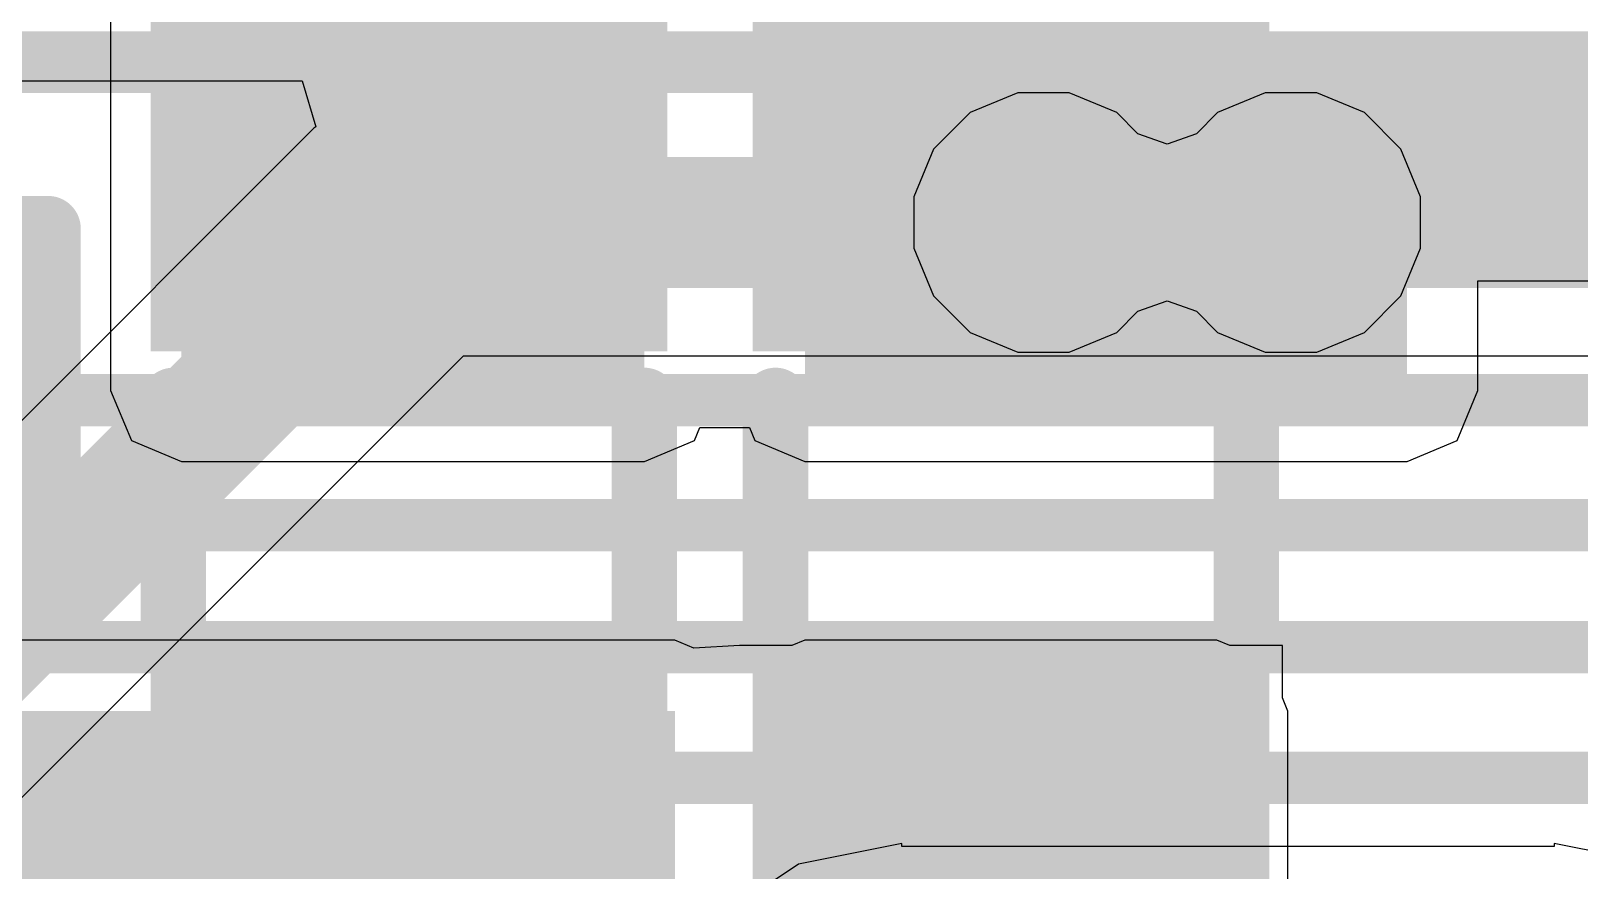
# Model space of a CAD drawing. Header units: inches. Extents: x -6 to 283, y -12 to 154.
# Drawn here: x 24.294 to 27.3, y 2.772 to 4.401 of the extents above; entities that cross this region are included whole.
import ezdxf

# ---------------------------------------------------------------- set-up
doc = ezdxf.new("R2010")
doc.units = ezdxf.units.IN
for name, color, linetype in [('Bottom Layer', 5, 'Continuous'), ('Drill Drawing', 1, 'Continuous'), ('GND-1', 16, 'Continuous'), ('GND-2', 90, 'Continuous'), ('GND-3', 216, 'Continuous'), ('GND-4', 54, 'Continuous'), ('PWR-1', 156, 'Continuous'), ('PWR-2', 130, 'Continuous'), ('Signal L1', 76, 'Continuous'), ('Signal L2', 6, 'Continuous'), ('Top Layer', 1, 'Continuous'), ('Top Overlay', 2, 'Continuous'), ('Top Paste', 8, 'Continuous'), ('Top Solder', 216, 'Continuous'), ('Via Holes', 16, 'Continuous')]:
    doc.layers.add(name, color=color, linetype=linetype)

# ---------------------------------------------------------------- blocks, each defined once
blk = doc.blocks.new('IND_0603__1608_M_______194')
at = {"layer": 'Top Layer'}
for points in [[(-1, 0.4), (-0.4, 0.4), (-0.4, -0.4), (-1, -0.4)], [(0.4, 0.4), (1, 0.4), (1, -0.4), (0.4, -0.4)]]:
    blk.add_hatch(color=1, dxfattribs=at).paths.add_polyline_path(points)
at = {"layer": 'Top Paste'}
for points in [[(-1, 0.4), (-0.4, 0.4), (-0.4, -0.4), (-1, -0.4)], [(0.4, 0.4), (1, 0.4), (1, -0.4), (0.4, -0.4)]]:
    blk.add_hatch(color=8, dxfattribs=at).paths.add_polyline_path(points)
at = {"layer": 'Top Solder'}
for points in [[(-1.1016, 0.5016), (-0.2984, 0.5016), (-0.2984, -0.5016), (-1.1016, -0.5016)], [(0.2984, 0.5016), (1.1016, 0.5016), (1.1016, -0.5016), (0.2984, -0.5016)]]:
    blk.add_hatch(color=216, dxfattribs=at).paths.add_polyline_path(points)
at = {"layer": 'Top Overlay'}
for points in [[(0.2286, 0.4572, 0.127, 0.127, 0), (-0.2032, 0.4572, 0.127, 0.127, 0)], [(0.2286, -0.4572, 0.127, 0.127, 0), (-0.2032, -0.4572, 0.127, 0.127, 0)]]:
    blk.add_lwpolyline(points, format="xyseb", dxfattribs=at)
for points in [[(-0.2349, 0.4572, 0.0635, 0.0635, 1), (-0.1714, 0.4572, 0.0635, 0.0635, 1)], [(0.1968, 0.4572, 0.0635, 0.0635, 1), (0.2604, 0.4572, 0.0635, 0.0635, 1)], [(-0.2349, -0.4572, 0.0635, 0.0635, 1), (-0.1714, -0.4572, 0.0635, 0.0635, 1)], [(0.1968, -0.4572, 0.0635, 0.0635, 1), (0.2604, -0.4572, 0.0635, 0.0635, 1)]]:
    blk.add_lwpolyline(points, format="xyseb", close=True, dxfattribs=at)
blk = doc.blocks.new('IND_0603__1608_M_______198')
at = {"layer": 'Top Layer'}
for points in [[(-1, 0.4), (-0.4, 0.4), (-0.4, -0.4), (-1, -0.4)], [(0.4, 0.4), (1, 0.4), (1, -0.4), (0.4, -0.4)]]:
    blk.add_hatch(color=1, dxfattribs=at).paths.add_polyline_path(points)
at = {"layer": 'Top Paste'}
for points in [[(-1, 0.4), (-0.4, 0.4), (-0.4, -0.4), (-1, -0.4)], [(0.4, 0.4), (1, 0.4), (1, -0.4), (0.4, -0.4)]]:
    blk.add_hatch(color=8, dxfattribs=at).paths.add_polyline_path(points)
at = {"layer": 'Top Solder'}
for points in [[(-1.1016, 0.5016), (-0.2984, 0.5016), (-0.2984, -0.5016), (-1.1016, -0.5016)], [(0.2984, 0.5016), (1.1016, 0.5016), (1.1016, -0.5016), (0.2984, -0.5016)]]:
    blk.add_hatch(color=216, dxfattribs=at).paths.add_polyline_path(points)
at = {"layer": 'Top Overlay'}
for points in [[(0.2286, 0.4572, 0.127, 0.127, 0), (-0.2032, 0.4572, 0.127, 0.127, 0)], [(0.2286, -0.4572, 0.127, 0.127, 0), (-0.2032, -0.4572, 0.127, 0.127, 0)]]:
    blk.add_lwpolyline(points, format="xyseb", dxfattribs=at)
for points in [[(-0.2349, 0.4572, 0.0635, 0.0635, 1), (-0.1714, 0.4572, 0.0635, 0.0635, 1)], [(0.1968, 0.4572, 0.0635, 0.0635, 1), (0.2604, 0.4572, 0.0635, 0.0635, 1)], [(-0.2349, -0.4572, 0.0635, 0.0635, 1), (-0.1714, -0.4572, 0.0635, 0.0635, 1)], [(0.1968, -0.4572, 0.0635, 0.0635, 1), (0.2604, -0.4572, 0.0635, 0.0635, 1)]]:
    blk.add_lwpolyline(points, format="xyseb", close=True, dxfattribs=at)
blk = doc.blocks.new('C___0402_244')
at = {"layer": 'Top Layer'}
for points in [[(-0.6985, -0.3175), (-0.6985, 0.3175), (-0.2413, 0.3175), (-0.2413, -0.3175)], [(0.2413, -0.3175), (0.2413, 0.3175), (0.6985, 0.3175), (0.6985, -0.3175)]]:
    blk.add_hatch(color=1, dxfattribs=at).paths.add_polyline_path(points)
at = {"layer": 'Top Paste'}
for points in [[(-0.6985, -0.3175), (-0.6985, 0.3175), (-0.2413, 0.3175), (-0.2413, -0.3175)], [(0.2413, -0.3175), (0.2413, 0.3175), (0.6985, 0.3175), (0.6985, -0.3175)]]:
    blk.add_hatch(color=8, dxfattribs=at).paths.add_polyline_path(points)
at = {"layer": 'Top Solder'}
for points in [[(-0.7585, -0.3775), (-0.7585, 0.3775), (-0.1813, 0.3775), (-0.1813, -0.3775)], [(0.1813, -0.3775), (0.1813, 0.3775), (0.7585, 0.3775), (0.7585, -0.3775)]]:
    blk.add_hatch(color=216, dxfattribs=at).paths.add_polyline_path(points)
at = {"layer": 'Top Overlay'}
for points in [[(-0.2794, 0.4064, 0.127, 0.127, 0), (-0.7874, 0.4064, 0.127, 0.127, 0)], [(-0.7874, -0.4064, 0.127, 0.127, 0), (-0.7874, 0.4064, 0.127, 0.127, 0)], [(0.7874, 0.4064, 0.127, 0.127, 0), (0.2794, 0.4064, 0.127, 0.127, 0)], [(0.7874, -0.4064, 0.127, 0.127, 0), (0.7874, 0.4064, 0.127, 0.127, 0)], [(-0.2794, -0.4064, 0.127, 0.127, 0), (-0.7874, -0.4064, 0.127, 0.127, 0)], [(0.7874, -0.4064, 0.127, 0.127, 0), (0.2794, -0.4064, 0.127, 0.127, 0)]]:
    blk.add_lwpolyline(points, format="xyseb", dxfattribs=at)
for points in [[(-0.8191, 0.4064, 0.0635, 0.0635, 1), (-0.7556, 0.4064, 0.0635, 0.0635, 1)], [(-0.8191, 0.4064, 0.0635, 0.0635, 1), (-0.7556, 0.4064, 0.0635, 0.0635, 1)], [(-0.3111, 0.4064, 0.0635, 0.0635, 1), (-0.2477, 0.4064, 0.0635, 0.0635, 1)], [(0.2477, 0.4064, 0.0635, 0.0635, 1), (0.3111, 0.4064, 0.0635, 0.0635, 1)], [(0.7556, 0.4064, 0.0635, 0.0635, 1), (0.8191, 0.4064, 0.0635, 0.0635, 1)], [(0.7556, 0.4064, 0.0635, 0.0635, 1), (0.8191, 0.4064, 0.0635, 0.0635, 1)], [(-0.8191, -0.4064, 0.0635, 0.0635, 1), (-0.7556, -0.4064, 0.0635, 0.0635, 1)], [(-0.8191, -0.4064, 0.0635, 0.0635, 1), (-0.7556, -0.4064, 0.0635, 0.0635, 1)], [(-0.3111, -0.4064, 0.0635, 0.0635, 1), (-0.2477, -0.4064, 0.0635, 0.0635, 1)], [(0.2477, -0.4064, 0.0635, 0.0635, 1), (0.3111, -0.4064, 0.0635, 0.0635, 1)], [(0.7556, -0.4064, 0.0635, 0.0635, 1), (0.8191, -0.4064, 0.0635, 0.0635, 1)], [(0.7556, -0.4064, 0.0635, 0.0635, 1), (0.8191, -0.4064, 0.0635, 0.0635, 1)]]:
    blk.add_lwpolyline(points, format="xyseb", close=True, dxfattribs=at)

msp = doc.modelspace()

# ---------------------------------------------------------------- hatches: boundary and pattern name
at = {"layer": 'Bottom Layer'}
h = msp.add_hatch(color=5, dxfattribs=at)
edge = h.paths.add_edge_path()
edge.add_arc((26.2601, 4.0291), 0.15, 0, 360)
h = msp.add_hatch(color=5, dxfattribs=at)
edge = h.paths.add_edge_path()
edge.add_arc((26.7408, 4.0291), 0.15, 0, 360)
at = {"layer": 'GND-1'}
h = msp.add_hatch(color=16, dxfattribs=at)
edge = h.paths.add_edge_path()
edge.add_arc((26.2601, 4.0291), 0.15, 0, 360)
h = msp.add_hatch(color=16, dxfattribs=at)
edge = h.paths.add_edge_path()
edge.add_arc((26.7408, 4.0291), 0.15, 0, 360)
at = {"layer": 'GND-2'}
h = msp.add_hatch(color=90, dxfattribs=at)
edge = h.paths.add_edge_path()
edge.add_arc((26.2601, 4.0291), 0.15, 0, 360)
h = msp.add_hatch(color=90, dxfattribs=at)
edge = h.paths.add_edge_path()
edge.add_arc((26.7408, 4.0291), 0.15, 0, 360)
at = {"layer": 'GND-3'}
h = msp.add_hatch(color=216, dxfattribs=at)
edge = h.paths.add_edge_path()
edge.add_arc((26.2601, 4.0291), 0.15, 0, 360)
h = msp.add_hatch(color=216, dxfattribs=at)
edge = h.paths.add_edge_path()
edge.add_arc((26.7408, 4.0291), 0.15, 0, 360)
at = {"layer": 'GND-4'}
h = msp.add_hatch(color=54, dxfattribs=at)
edge = h.paths.add_edge_path()
edge.add_arc((26.2601, 4.0291), 0.15, 0, 360)
h = msp.add_hatch(color=54, dxfattribs=at)
edge = h.paths.add_edge_path()
edge.add_arc((26.7408, 4.0291), 0.15, 0, 360)
at = {"layer": 'PWR-1'}
h = msp.add_hatch(color=156, dxfattribs=at)
edge = h.paths.add_edge_path()
edge.add_arc((26.2601, 4.0291), 0.15, 0, 360)
h = msp.add_hatch(color=156, dxfattribs=at)
edge = h.paths.add_edge_path()
edge.add_arc((26.7408, 4.0291), 0.15, 0, 360)
at = {"layer": 'PWR-2'}
h = msp.add_hatch(color=130, dxfattribs=at)
edge = h.paths.add_edge_path()
edge.add_arc((26.2601, 4.0291), 0.15, 0, 360)
h = msp.add_hatch(color=130, dxfattribs=at)
edge = h.paths.add_edge_path()
edge.add_arc((26.7408, 4.0291), 0.15, 0, 360)
at = {"layer": 'Signal L1'}
h = msp.add_hatch(color=76, dxfattribs=at)
edge = h.paths.add_edge_path()
edge.add_arc((26.2601, 4.0291), 0.15, 0, 360)
h = msp.add_hatch(color=76, dxfattribs=at)
edge = h.paths.add_edge_path()
edge.add_arc((26.7408, 4.0291), 0.15, 0, 360)
at = {"layer": 'Signal L2'}
h = msp.add_hatch(color=6, dxfattribs=at)
edge = h.paths.add_edge_path()
edge.add_arc((26.2601, 4.0291), 0.15, 0, 360)
h = msp.add_hatch(color=6, dxfattribs=at)
edge = h.paths.add_edge_path()
edge.add_arc((26.7408, 4.0291), 0.15, 0, 360)
at = {"layer": 'Top Layer'}
for points in [[(24.5862, 3.7027), (25.4852, 3.7027), (25.4852, 5.6484), (24.5862, 5.6484)], [(24.7104, 4.0027), (25.3454, 4.0027), (25.3454, 5.1112), (24.7104, 5.1112)], [(25.797, 3.7027), (26.966, 3.7027), (26.966, 4.3027), (25.797, 4.3027)], [(23.6034, 2.3729), (25.5446, 2.3729), (25.5446, 3.0805), (23.6034, 3.0805)], [(25.797, 2.3729), (26.597, 2.3729), (26.597, 3.0805), (25.797, 3.0805)]]:
    msp.add_hatch(color=1, dxfattribs=at).paths.add_polyline_path(points)
h = msp.add_hatch(color=1, dxfattribs=at)
edge = h.paths.add_edge_path()
edge.add_arc((26.2601, 4.0291), 0.15, 0, 360)
h = msp.add_hatch(color=1, dxfattribs=at)
edge = h.paths.add_edge_path()
edge.add_arc((26.7408, 4.0291), 0.15, 0, 360)
at = {"layer": 'Via Holes'}
h = msp.add_hatch(color=7, dxfattribs=at)
edge = h.paths.add_edge_path()
edge.add_arc((26.2601, 4.0291), 0.075, 0, 360)
h = msp.add_hatch(color=7, dxfattribs=at)
edge = h.paths.add_edge_path()
edge.add_arc((26.7408, 4.0291), 0.075, 0, 360)

# ---------------------------------------------------------------- linework, layer by layer
at = {"layer": 'Bottom Layer'}
for p, q in [((20.2476, 4.3039), (24.8204, 4.3039)), ((24.8204, 4.3039), (24.8474, 4.215)), ((24.8433, 4.2122), (21.8031, 1.1721)), ((24.8474, 4.215), (24.8433, 4.2122)), ((22.0935, 0.73), (25.1337, 3.7701)), ((25.1337, 3.7701), (28.2174, 3.7701)), ((25.9848, 2.8232), (25.7847, 2.7834)), ((25.9848, 2.8174), (25.9848, 2.8232)), ((27.2518, 2.8174), (25.9848, 2.8174)), ((27.4519, 2.7834), (27.2518, 2.8232)), ((27.2518, 2.8232), (27.2518, 2.8174)), ((25.7847, 2.7834), (25.615, 2.67))]:
    msp.add_line(p, q, dxfattribs=at)
for points in [[(21.9104, 0.9131, 0.254, 0.254, 0), (25.0264, 4.0291, 0.254, 0.254, 0)], [(25.0264, 4.0291, 0.254, 0.254, 0), (26.2601, 4.0291, 0.254, 0.254, 0)], [(26.2601, 4.0291, 0.254, 0.254, 0), (26.7408, 4.0291, 0.254, 0.254, 0)], [(26.7408, 4.0291, 0.254, 0.254, 0), (28.2174, 4.0291, 0.254, 0.254, 0)]]:
    msp.add_lwpolyline(points, format="xyseb", dxfattribs=at)
for points in [[(24.9629, 4.0291, 0.127, 0.127, 1), (25.0899, 4.0291, 0.127, 0.127, 1)], [(24.9629, 4.0291, 0.127, 0.127, 1), (25.0899, 4.0291, 0.127, 0.127, 1)], [(26.1966, 4.0291, 0.127, 0.127, 1), (26.3236, 4.0291, 0.127, 0.127, 1)], [(26.1966, 4.0291, 0.127, 0.127, 1), (26.3236, 4.0291, 0.127, 0.127, 1)], [(26.6773, 4.0291, 0.127, 0.127, 1), (26.8043, 4.0291, 0.127, 0.127, 1)], [(26.6773, 4.0291, 0.127, 0.127, 1), (26.8043, 4.0291, 0.127, 0.127, 1)]]:
    msp.add_lwpolyline(points, format="xyseb", close=True, dxfattribs=at)
at = {"layer": 'Drill Drawing'}
for points in [[(26.0061, 4.2831, 0.0508, 0.0508, 0), (26.5141, 4.2831, 0.0508, 0.0508, 0)], [(26.0061, 4.2831, 0.0508, 0.0508, 0), (26.2601, 3.7751, 0.0508, 0.0508, 0)], [(26.2601, 3.7751, 0.0508, 0.0508, 0), (26.5141, 4.2831, 0.0508, 0.0508, 0)], [(26.4868, 4.2831, 0.0508, 0.0508, 0), (26.9948, 4.2831, 0.0508, 0.0508, 0)], [(26.4868, 4.2831, 0.0508, 0.0508, 0), (26.7408, 3.7751, 0.0508, 0.0508, 0)], [(26.7408, 3.7751, 0.0508, 0.0508, 0), (26.9948, 4.2831, 0.0508, 0.0508, 0)]]:
    msp.add_lwpolyline(points, format="xyseb", dxfattribs=at)
for points in [[(25.9934, 4.2831, 0.0254, 0.0254, 1), (26.0188, 4.2831, 0.0254, 0.0254, 1)], [(25.9934, 4.2831, 0.0254, 0.0254, 1), (26.0188, 4.2831, 0.0254, 0.0254, 1)], [(26.4741, 4.2831, 0.0254, 0.0254, 1), (26.4995, 4.2831, 0.0254, 0.0254, 1)], [(26.4741, 4.2831, 0.0254, 0.0254, 1), (26.4995, 4.2831, 0.0254, 0.0254, 1)], [(26.5014, 4.2831, 0.0254, 0.0254, 1), (26.5268, 4.2831, 0.0254, 0.0254, 1)], [(26.5014, 4.2831, 0.0254, 0.0254, 1), (26.5268, 4.2831, 0.0254, 0.0254, 1)], [(26.9821, 4.2831, 0.0254, 0.0254, 1), (27.0075, 4.2831, 0.0254, 0.0254, 1)], [(26.9821, 4.2831, 0.0254, 0.0254, 1), (27.0075, 4.2831, 0.0254, 0.0254, 1)], [(26.2474, 3.7751, 0.0254, 0.0254, 1), (26.2728, 3.7751, 0.0254, 0.0254, 1)], [(26.2474, 3.7751, 0.0254, 0.0254, 1), (26.2728, 3.7751, 0.0254, 0.0254, 1)], [(26.7281, 3.7751, 0.0254, 0.0254, 1), (26.7535, 3.7751, 0.0254, 0.0254, 1)], [(26.7281, 3.7751, 0.0254, 0.0254, 1), (26.7535, 3.7751, 0.0254, 0.0254, 1)]]:
    msp.add_lwpolyline(points, format="xyseb", close=True, dxfattribs=at)
at = {"layer": 'GND-1'}
for p, q in [((26.2101, 4.2807), (26.1176, 4.2424)), ((26.3102, 4.2807), (26.2101, 4.2807)), ((26.4027, 4.2424), (26.3102, 4.2807)), ((26.6907, 4.2807), (26.5982, 4.2424)), ((26.7908, 4.2807), (26.6907, 4.2807)), ((26.8833, 4.2424), (26.7908, 4.2807)), ((26.1176, 4.2424), (26.0468, 4.1716)), ((26.4436, 4.2015), (26.4027, 4.2424)), ((26.5982, 4.2424), (26.5573, 4.2015)), ((26.954, 4.1716), (26.8833, 4.2424)), ((26.5004, 4.1812), (26.4436, 4.2015)), ((26.5573, 4.2015), (26.5004, 4.1812)), ((26.0468, 4.1716), (26.0085, 4.0791)), ((26.9924, 4.0791), (26.954, 4.1716)), ((26.0085, 4.0791), (26.0085, 3.979)), ((26.9924, 3.979), (26.9924, 4.0791)), ((26.0085, 3.979), (26.0468, 3.8866)), ((26.954, 3.8866), (26.9924, 3.979)), ((26.0468, 3.8866), (26.1176, 3.8158)), ((26.8833, 3.8158), (26.954, 3.8866)), ((26.4027, 3.8158), (26.4436, 3.8567)), ((26.4436, 3.8567), (26.5004, 3.877)), ((26.5004, 3.877), (26.5573, 3.8567)), ((26.5573, 3.8567), (26.5982, 3.8158)), ((26.1176, 3.8158), (26.2101, 3.7775)), ((26.3102, 3.7775), (26.4027, 3.8158)), ((26.5982, 3.8158), (26.6907, 3.7775)), ((26.7908, 3.7775), (26.8833, 3.8158)), ((26.2101, 3.7775), (26.3102, 3.7775)), ((26.6907, 3.7775), (26.7908, 3.7775))]:
    msp.add_line(p, q, dxfattribs=at)
at = {"layer": 'GND-2'}
for p, q in [((26.2101, 4.2807), (26.1176, 4.2424)), ((26.3102, 4.2807), (26.2101, 4.2807)), ((26.4027, 4.2424), (26.3102, 4.2807)), ((26.6907, 4.2807), (26.5982, 4.2424)), ((26.7908, 4.2807), (26.6907, 4.2807)), ((26.8833, 4.2424), (26.7908, 4.2807)), ((26.1176, 4.2424), (26.0468, 4.1716)), ((26.4436, 4.2015), (26.4027, 4.2424)), ((26.5982, 4.2424), (26.5573, 4.2015)), ((26.954, 4.1716), (26.8833, 4.2424)), ((26.5004, 4.1812), (26.4436, 4.2015)), ((26.5573, 4.2015), (26.5004, 4.1812)), ((26.0468, 4.1716), (26.0085, 4.0791)), ((26.9924, 4.0791), (26.954, 4.1716)), ((26.0085, 4.0791), (26.0085, 3.979)), ((26.9924, 3.979), (26.9924, 4.0791)), ((26.0085, 3.979), (26.0468, 3.8866)), ((26.954, 3.8866), (26.9924, 3.979)), ((26.0468, 3.8866), (26.1176, 3.8158)), ((26.8833, 3.8158), (26.954, 3.8866)), ((26.4027, 3.8158), (26.4436, 3.8567)), ((26.4436, 3.8567), (26.5004, 3.877)), ((26.5004, 3.877), (26.5573, 3.8567)), ((26.5573, 3.8567), (26.5982, 3.8158)), ((26.1176, 3.8158), (26.2101, 3.7775)), ((26.3102, 3.7775), (26.4027, 3.8158)), ((26.5982, 3.8158), (26.6907, 3.7775)), ((26.7908, 3.7775), (26.8833, 3.8158)), ((26.2101, 3.7775), (26.3102, 3.7775)), ((26.6907, 3.7775), (26.7908, 3.7775))]:
    msp.add_line(p, q, dxfattribs=at)
at = {"layer": 'GND-3'}
for p, q in [((26.2101, 4.2807), (26.1176, 4.2424)), ((26.3102, 4.2807), (26.2101, 4.2807)), ((26.4027, 4.2424), (26.3102, 4.2807)), ((26.6907, 4.2807), (26.5982, 4.2424)), ((26.7908, 4.2807), (26.6907, 4.2807)), ((26.8833, 4.2424), (26.7908, 4.2807)), ((26.1176, 4.2424), (26.0468, 4.1716)), ((26.4436, 4.2015), (26.4027, 4.2424)), ((26.5982, 4.2424), (26.5573, 4.2015)), ((26.954, 4.1716), (26.8833, 4.2424)), ((26.5004, 4.1812), (26.4436, 4.2015)), ((26.5573, 4.2015), (26.5004, 4.1812)), ((26.0468, 4.1716), (26.0085, 4.0791)), ((26.9924, 4.0791), (26.954, 4.1716)), ((26.0085, 4.0791), (26.0085, 3.979)), ((26.9924, 3.979), (26.9924, 4.0791)), ((26.0085, 3.979), (26.0468, 3.8866)), ((26.954, 3.8866), (26.9924, 3.979)), ((26.0468, 3.8866), (26.1176, 3.8158)), ((26.8833, 3.8158), (26.954, 3.8866)), ((26.4027, 3.8158), (26.4436, 3.8567)), ((26.4436, 3.8567), (26.5004, 3.877)), ((26.5004, 3.877), (26.5573, 3.8567)), ((26.5573, 3.8567), (26.5982, 3.8158)), ((26.1176, 3.8158), (26.2101, 3.7775)), ((26.3102, 3.7775), (26.4027, 3.8158)), ((26.5982, 3.8158), (26.6907, 3.7775)), ((26.7908, 3.7775), (26.8833, 3.8158)), ((26.2101, 3.7775), (26.3102, 3.7775)), ((26.6907, 3.7775), (26.7908, 3.7775))]:
    msp.add_line(p, q, dxfattribs=at)
at = {"layer": 'GND-4'}
for p, q in [((26.2101, 4.2807), (26.1176, 4.2424)), ((26.3102, 4.2807), (26.2101, 4.2807)), ((26.4027, 4.2424), (26.3102, 4.2807)), ((26.6907, 4.2807), (26.5982, 4.2424)), ((26.7908, 4.2807), (26.6907, 4.2807)), ((26.8833, 4.2424), (26.7908, 4.2807)), ((26.1176, 4.2424), (26.0468, 4.1716)), ((26.4436, 4.2015), (26.4027, 4.2424)), ((26.5982, 4.2424), (26.5573, 4.2015)), ((26.954, 4.1716), (26.8833, 4.2424)), ((26.5004, 4.1812), (26.4436, 4.2015)), ((26.5573, 4.2015), (26.5004, 4.1812)), ((26.0468, 4.1716), (26.0085, 4.0791)), ((26.9924, 4.0791), (26.954, 4.1716)), ((26.0085, 4.0791), (26.0085, 3.979)), ((26.9924, 3.979), (26.9924, 4.0791)), ((26.0085, 3.979), (26.0468, 3.8866)), ((26.954, 3.8866), (26.9924, 3.979)), ((26.0468, 3.8866), (26.1176, 3.8158)), ((26.8833, 3.8158), (26.954, 3.8866)), ((26.4027, 3.8158), (26.4436, 3.8567)), ((26.4436, 3.8567), (26.5004, 3.877)), ((26.5004, 3.877), (26.5573, 3.8567)), ((26.5573, 3.8567), (26.5982, 3.8158)), ((26.1176, 3.8158), (26.2101, 3.7775)), ((26.3102, 3.7775), (26.4027, 3.8158)), ((26.5982, 3.8158), (26.6907, 3.7775)), ((26.7908, 3.7775), (26.8833, 3.8158)), ((26.2101, 3.7775), (26.3102, 3.7775)), ((26.6907, 3.7775), (26.7908, 3.7775))]:
    msp.add_line(p, q, dxfattribs=at)
at = {"layer": 'PWR-1'}
for p, q in [((26.2101, 4.2807), (26.1176, 4.2424)), ((26.3102, 4.2807), (26.2101, 4.2807)), ((26.4027, 4.2424), (26.3102, 4.2807)), ((26.6907, 4.2807), (26.5982, 4.2424)), ((26.7908, 4.2807), (26.6907, 4.2807)), ((26.8833, 4.2424), (26.7908, 4.2807)), ((26.1176, 4.2424), (26.0468, 4.1716)), ((26.4436, 4.2015), (26.4027, 4.2424)), ((26.5982, 4.2424), (26.5573, 4.2015)), ((26.954, 4.1716), (26.8833, 4.2424)), ((26.5004, 4.1812), (26.4436, 4.2015)), ((26.5573, 4.2015), (26.5004, 4.1812)), ((26.0468, 4.1716), (26.0085, 4.0791)), ((26.9924, 4.0791), (26.954, 4.1716)), ((26.0085, 4.0791), (26.0085, 3.979)), ((26.9924, 3.979), (26.9924, 4.0791)), ((26.0085, 3.979), (26.0468, 3.8866)), ((26.954, 3.8866), (26.9924, 3.979)), ((26.0468, 3.8866), (26.1176, 3.8158)), ((26.8833, 3.8158), (26.954, 3.8866)), ((26.4027, 3.8158), (26.4436, 3.8567)), ((26.4436, 3.8567), (26.5004, 3.877)), ((26.5004, 3.877), (26.5573, 3.8567)), ((26.5573, 3.8567), (26.5982, 3.8158)), ((26.1176, 3.8158), (26.2101, 3.7775)), ((26.3102, 3.7775), (26.4027, 3.8158)), ((26.5982, 3.8158), (26.6907, 3.7775)), ((26.7908, 3.7775), (26.8833, 3.8158)), ((26.2101, 3.7775), (26.3102, 3.7775)), ((26.6907, 3.7775), (26.7908, 3.7775))]:
    msp.add_line(p, q, dxfattribs=at)
at = {"layer": 'PWR-2'}
for p, q in [((26.2101, 4.2807), (26.1176, 4.2424)), ((26.3102, 4.2807), (26.2101, 4.2807)), ((26.4027, 4.2424), (26.3102, 4.2807)), ((26.6907, 4.2807), (26.5982, 4.2424)), ((26.7908, 4.2807), (26.6907, 4.2807)), ((26.8833, 4.2424), (26.7908, 4.2807)), ((26.1176, 4.2424), (26.0468, 4.1716)), ((26.4436, 4.2015), (26.4027, 4.2424)), ((26.5982, 4.2424), (26.5573, 4.2015)), ((26.954, 4.1716), (26.8833, 4.2424)), ((26.5004, 4.1812), (26.4436, 4.2015)), ((26.5573, 4.2015), (26.5004, 4.1812)), ((26.0468, 4.1716), (26.0085, 4.0791)), ((26.9924, 4.0791), (26.954, 4.1716)), ((26.0085, 4.0791), (26.0085, 3.979)), ((26.9924, 3.979), (26.9924, 4.0791)), ((26.0085, 3.979), (26.0468, 3.8866)), ((26.954, 3.8866), (26.9924, 3.979)), ((26.0468, 3.8866), (26.1176, 3.8158)), ((26.8833, 3.8158), (26.954, 3.8866)), ((26.4027, 3.8158), (26.4436, 3.8567)), ((26.4436, 3.8567), (26.5004, 3.877)), ((26.5004, 3.877), (26.5573, 3.8567)), ((26.5573, 3.8567), (26.5982, 3.8158)), ((26.1176, 3.8158), (26.2101, 3.7775)), ((26.3102, 3.7775), (26.4027, 3.8158)), ((26.5982, 3.8158), (26.6907, 3.7775)), ((26.7908, 3.7775), (26.8833, 3.8158)), ((26.2101, 3.7775), (26.3102, 3.7775)), ((26.6907, 3.7775), (26.7908, 3.7775))]:
    msp.add_line(p, q, dxfattribs=at)
at = {"layer": 'Signal L1'}
for points in [[(23.6092, 4.3404, 0.1194, 0.1194, 0), (27.6787, 4.3404, 0.1194, 0.1194, 0)], [(23.2743, 3.6839, 0.1016, 0.1016, 0), (27.7296, 3.6839, 0.1016, 0.1016, 0)], [(23.045, 3.4414, 0.1016, 0.1016, 0), (27.9598, 3.4414, 0.1016, 0.1016, 0)], [(22.7718, 3.2042, 0.1016, 0.1016, 0), (28.1506, 3.2042, 0.1016, 0.1016, 0)], [(22.5516, 2.9509, 0.1016, 0.1016, 0), (28.2856, 2.9509, 0.1016, 0.1016, 0)]]:
    msp.add_lwpolyline(points, format="xyseb", dxfattribs=at)
at = {"layer": 'Top Layer'}
for p, q in [((24.4487, 5.6484), (24.4487, 3.7027)), ((27.1035, 3.7027), (27.1035, 3.9155)), ((27.1035, 3.9155), (29.3287, 3.9155)), ((24.4487, 3.7027), (24.489, 3.6055)), ((27.0632, 3.6055), (27.1035, 3.7027)), ((25.5824, 3.6055), (25.593, 3.631)), ((25.593, 3.631), (25.6892, 3.631)), ((25.6892, 3.631), (25.6998, 3.6055)), ((24.489, 3.6055), (24.5862, 3.5652)), ((25.4852, 3.5652), (25.5824, 3.6055)), ((25.6998, 3.6055), (25.797, 3.5652)), ((26.966, 3.5652), (27.0632, 3.6055)), ((24.5862, 3.5652), (25.4852, 3.5652)), ((25.797, 3.5652), (26.966, 3.5652)), ((25.5446, 3.218), (23.6034, 3.218)), ((25.5811, 3.2028), (25.5446, 3.218)), ((25.797, 3.218), (25.7718, 3.2075)), ((26.597, 3.218), (25.797, 3.218)), ((26.6223, 3.2075), (26.597, 3.218)), ((25.67, 3.2075), (25.5811, 3.2028)), ((25.7718, 3.2075), (25.67, 3.2075)), ((25.67, 3.2075), (25.67, 3.2075)), ((25.67, 3.2075), (25.67, 3.2075)), ((26.724, 3.2075), (26.6223, 3.2075)), ((26.724, 3.1058), (26.724, 3.2075)), ((26.7345, 3.0805), (26.724, 3.1058)), ((26.7345, 2.5712), (26.7345, 3.0805))]:
    msp.add_line(p, q, dxfattribs=at)
for points in [[(26.197, 4.0027, 0.254, 0.254, 0), (26.3688, 4.1745, 0.254, 0.254, 0)], [(26.3688, 4.1745, 0.254, 0.254, 0), (30.8205, 4.1745, 0.254, 0.254, 0)], [(26.197, 2.7424, 0.254, 0.254, 0), (26.197, 2.7805, 0.254, 0.254, 0)], [(26.197, 2.7424, 0.254, 0.254, 0), (26.3351, 2.7424, 0.254, 0.254, 0)], [(26.3351, 2.7424, 0.254, 0.254, 0), (26.47, 2.6075, 0.254, 0.254, 0)]]:
    msp.add_lwpolyline(points, format="xyseb", dxfattribs=at)
for points in [[(26.3053, 4.1745, 0.127, 0.127, 1), (26.4323, 4.1745, 0.127, 0.127, 1)], [(26.3053, 4.1745, 0.127, 0.127, 1), (26.4323, 4.1745, 0.127, 0.127, 1)], [(26.1335, 4.0027, 0.127, 0.127, 1), (26.2605, 4.0027, 0.127, 0.127, 1)], [(26.1335, 2.7805, 0.127, 0.127, 1), (26.2605, 2.7805, 0.127, 0.127, 1)], [(26.1335, 2.7424, 0.127, 0.127, 1), (26.2605, 2.7424, 0.127, 0.127, 1)], [(26.1335, 2.7424, 0.127, 0.127, 1), (26.2605, 2.7424, 0.127, 0.127, 1)], [(26.2716, 2.7424, 0.127, 0.127, 1), (26.3986, 2.7424, 0.127, 0.127, 1)], [(26.2716, 2.7424, 0.127, 0.127, 1), (26.3986, 2.7424, 0.127, 0.127, 1)]]:
    msp.add_lwpolyline(points, format="xyseb", close=True, dxfattribs=at)

# ---------------------------------------------------------------- block references
at = {"rotation": 270}
for name, p in [('IND_0603__1608_M_______198', (25.0279, 3.4805)), ('IND_0603__1608_M_______194', (26.197, 3.4805)), ('C___0402_244', (23.9209, 3.2298))]:
    msp.add_blockref(name, p, dxfattribs=at)

doc.saveas('drawing.dxf')
